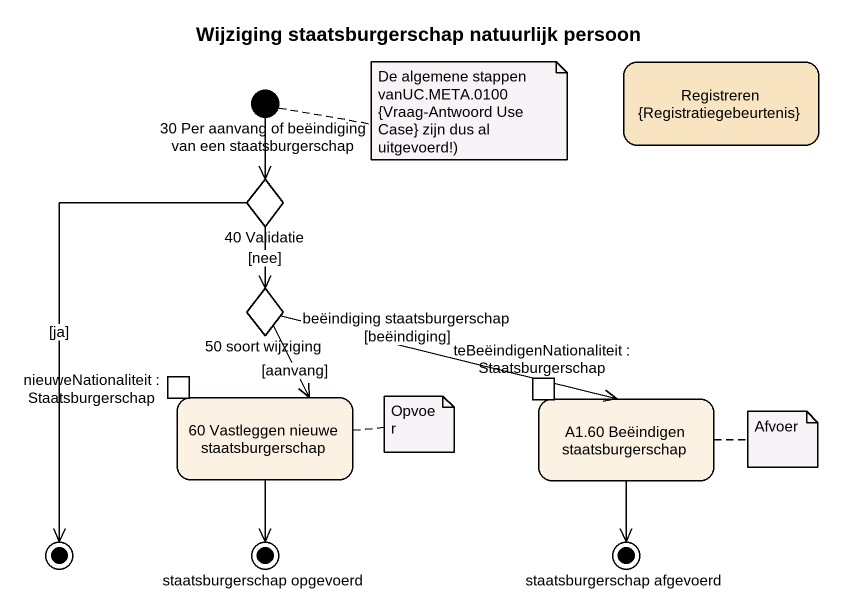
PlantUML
@startuml
title Wijziging staatsburgerschap natuurlijk persoon
hide empty description
state "Registreren {Registratiegebeurtenis}" as Registreren #F8E4C0
state "30 Per aanvang of beëindiging van een staatsburgerschap" as i30_Per_aanvang_of <<start>>
state "40 Validatie" as c40_Validatie <<choice>>
state "50 soort wijziging" as c50_soort_wijziging <<choice>>
state "60 Vastleggen nieuwe staatsburgerschap" as s60_Vastleggen_nieuwe {
  state "nieuweNationaliteit : Staatsburgerschap" as nieuweNationaliteit <<inputPin>>
}
state "A1.60 Beëindigen staatsburgerschap" as A1_60_Beëindigen {
  state "teBeëindigenNationaliteit : Staatsburgerschap" as teBeëindigenNationaliteit <<inputPin>>
}
state final1 <<end>>
state "staatsburgerschap opgevoerd" as staatsburgerschap_opgevoerd <<end>>
state "staatsburgerschap afgevoerd" as staatsburgerschap_afgevoerd <<end>>
i30_Per_aanvang_of --> c40_Validatie
c40_Validatie --> c50_soort_wijziging : [nee]
c40_Validatie --> final1 : [ja]
c50_soort_wijziging --> s60_Vastleggen_nieuwe : [aanvang]
c50_soort_wijziging -right-> A1_60_Beëindigen : beëindiging staatsburgerschap [beëindiging]
s60_Vastleggen_nieuwe --> staatsburgerschap_opgevoerd
A1_60_Beëindigen --> staatsburgerschap_afgevoerd
note right of i30_Per_aanvang_of : De algemene stappen vanUC.META.0100 {Vraag-Antwoord Use Case} zijn dus al uitgevoerd!)
note right of s60_Vastleggen_nieuwe : Opvoer
note right of A1_60_Beëindigen : Afvoer
@enduml
